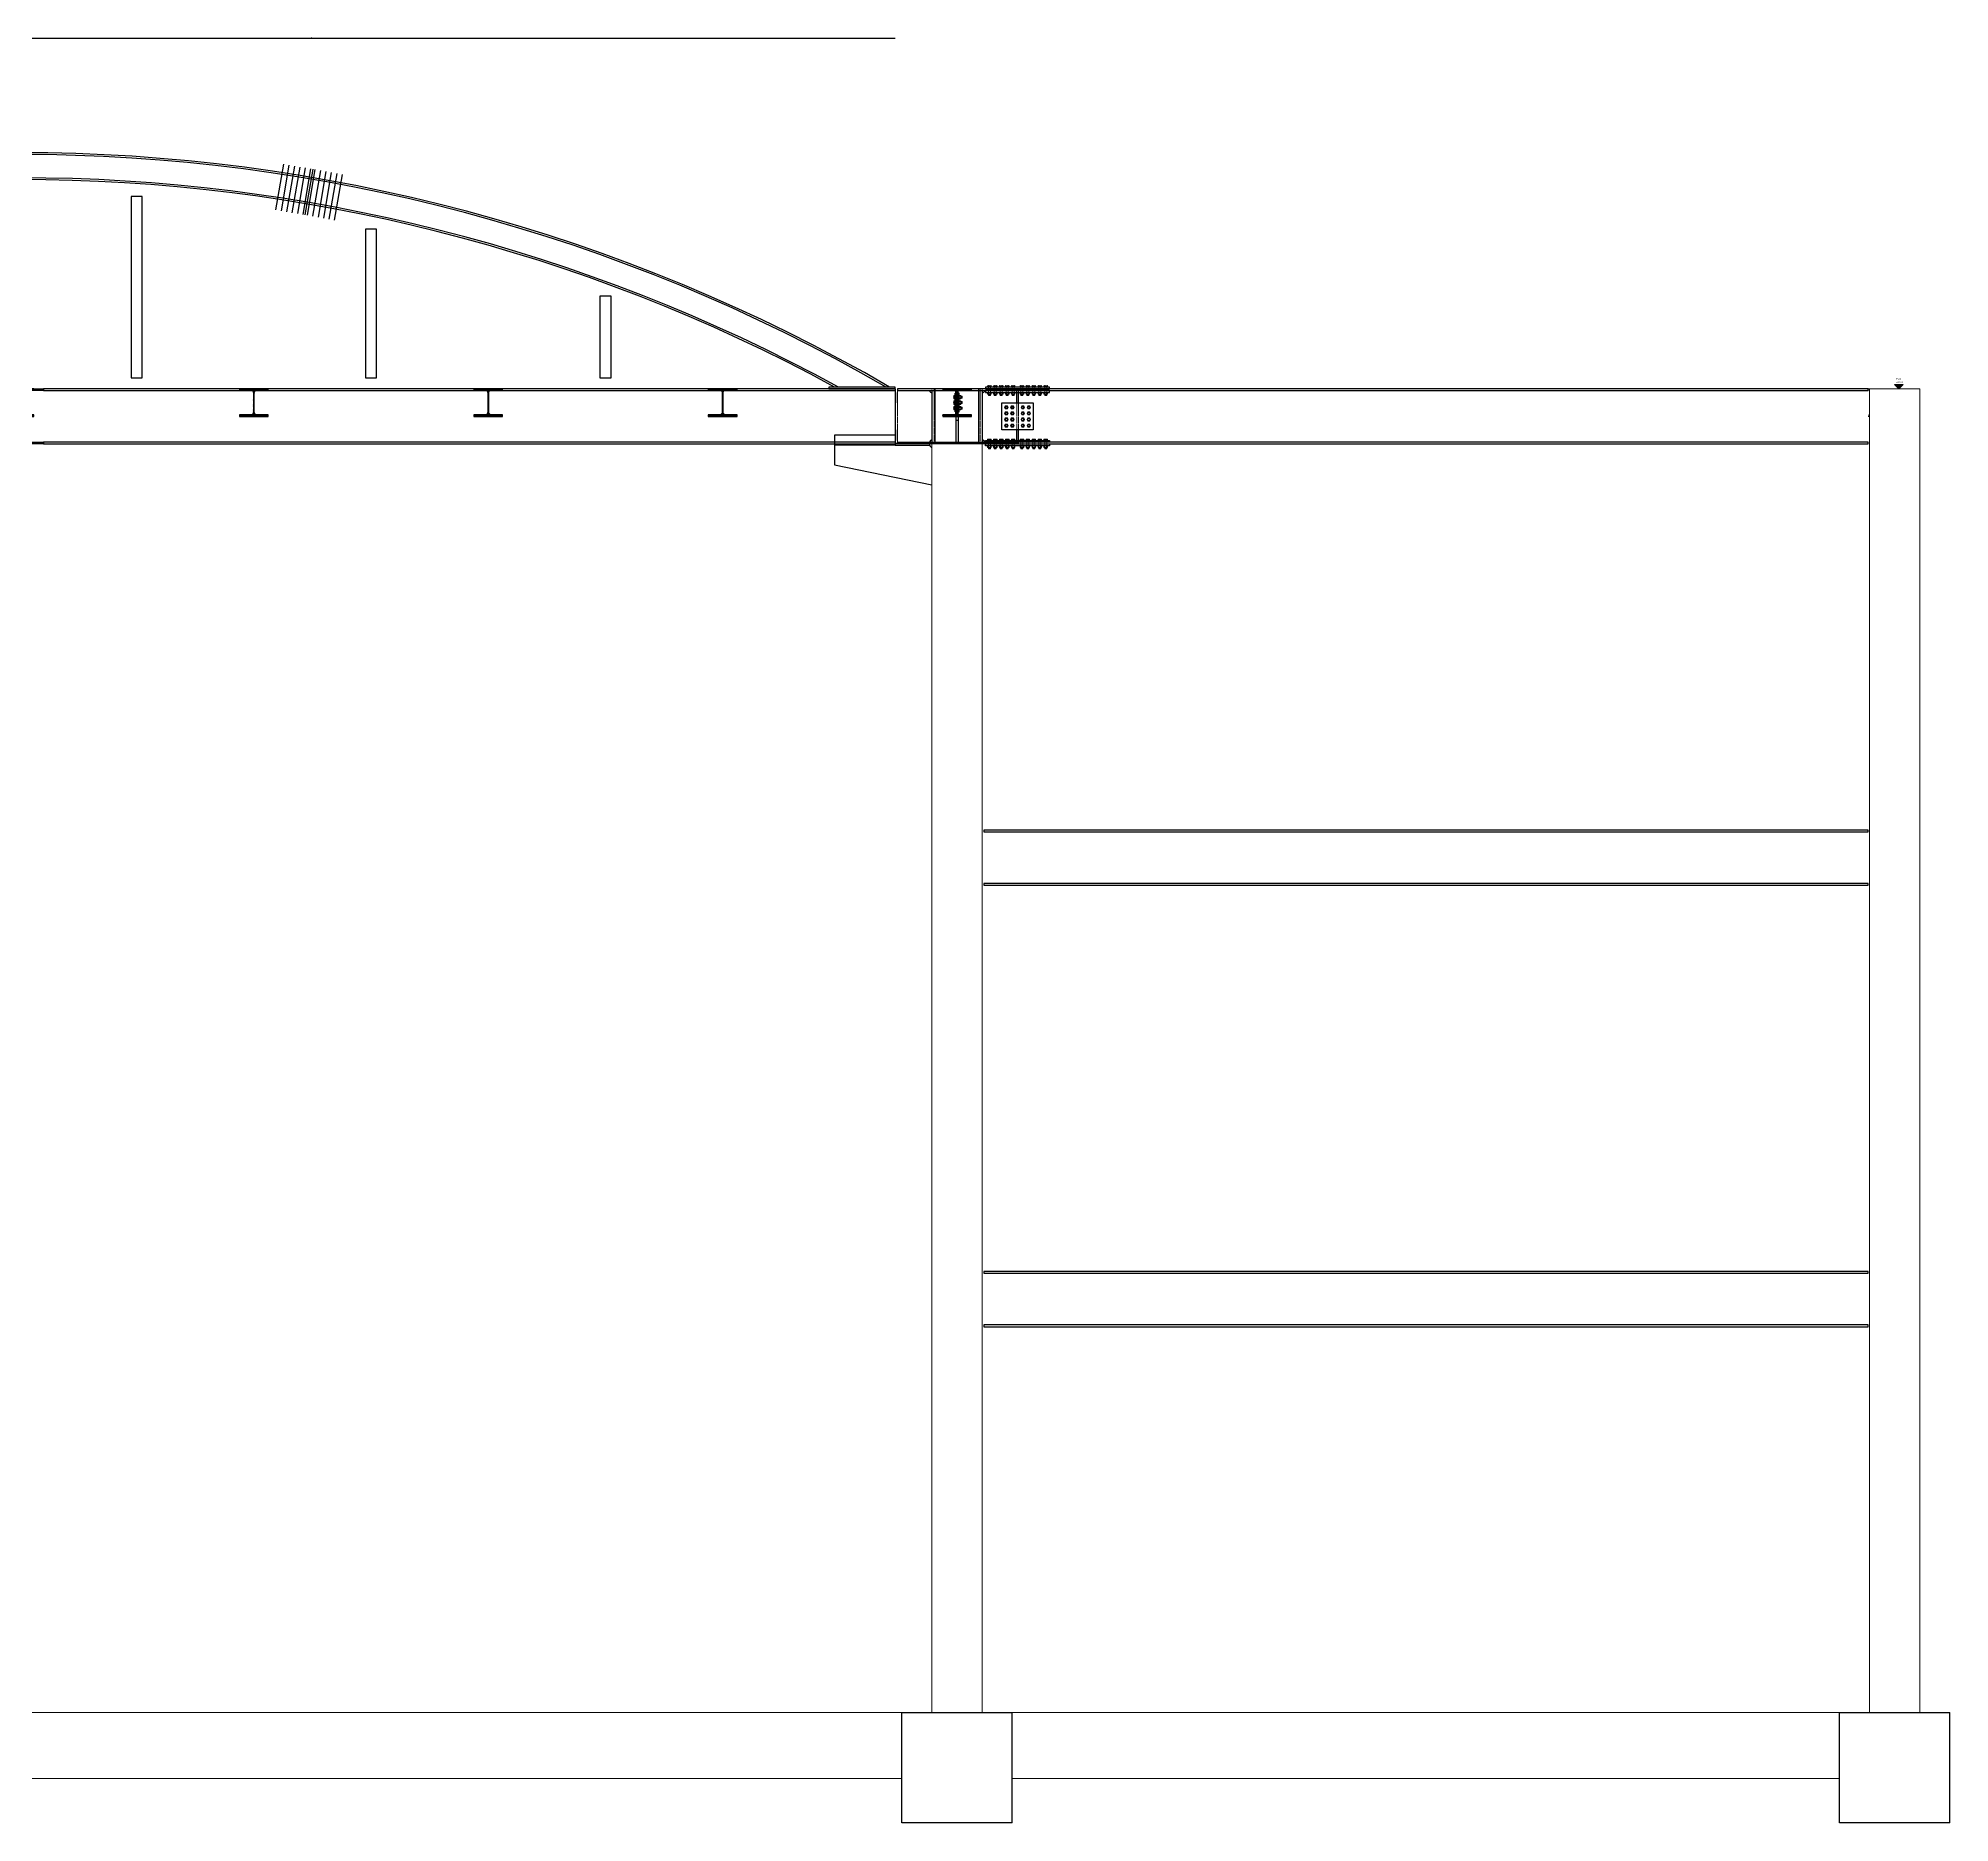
# Model space of a CAD drawing. Header units: millimetres. Extents: x -6949 to 83354, y -55091 to 16861.
# Drawn here: x 66024 to 83354, y -36908 to -20730 of the extents above; entities that cross this region are included whole.
import ezdxf

# ---------------------------------------------------------------- set-up
doc = ezdxf.new("R2010")
doc.units = ezdxf.units.MM
doc.linetypes.add('Centro', pattern=[31.75, 6.35, -4.7625, 15.875, -4.7625])
doc.linetypes.add('Tratto', pattern=[6.35, 3.175, -3.175])
for name, color, linetype, lineweight in [('A-FLOR-LEVL', 7, 'Continuous', 9), ('bulloni', 5, 'Continuous', 18), ('S-BEAM', 7, 'Continuous', 18), ('S-COLS', 7, 'Continuous', 18), ('S-FNDN', 7, 'Continuous', 25), ('SEZIONI acciaio - Steel sections', 220, 'Continuous', 25), ('tratteggio', 7, 'Tratto', 15)]:
    doc.layers.add(name, color=color, linetype=linetype, lineweight=lineweight)
doc.styles.add('Arial', font='arial.ttf', dxfattribs={"height": 15})
pattern_1 = [(135, (44596.906, 22926.513), (-4.49012806, -4.49012806), [])]

# ---------------------------------------------------------------- blocks, each defined once
blk = doc.blocks.new('Sezioni circolari cave-Pilastro - H457x12_5-414954-Nord')
at = {"layer": 'S-COLS'}
for p, q in [((-229, 12000), (-229, 0)), ((0, 12000), (-229, 12000)), ((228, 12000), (0, 12000)), ((228, 0), (228, 12000))]:
    blk.add_line(p, q, dxfattribs=at)
blk = doc.blocks.new('Sezioni circolari cave-Pilastro - H457x12_5-V1-Nord')
at = {"layer": 'S-COLS'}
for p, q in [((-8729, 11991), (-8729, 0)), ((-8500, 12000), (-8718, 12000)), ((-8272, 12000), (-8500, 12000)), ((-8272, 0), (-8272, 12000))]:
    blk.add_line(p, q, dxfattribs=at)
blk = doc.blocks.new('Livello - Estremità del livello dome - Triangolo-432040-Nord')
at = {"layer": 'A-FLOR-LEVL'}
blk.add_hatch(color=256, dxfattribs=at).paths.add_polyline_path([(38, 0), (-2, 40), (78, 40)], flags=0)
for p, q in [((-2, 40), (38, 0)), ((-2, 40), (78, 40)), ((38, 0), (-2, 0)), ((78, 40), (38, 0)), ((38, 0), (78, 0))]:
    blk.add_line(p, q, dxfattribs=at)
blk = doc.blocks.new('*U196')
h = blk.add_hatch()
h.set_pattern_fill('ANSI31', color=256, scale=2)
h.set_pattern_definition([(45, (-12757.2744, 46959.8686), (-4.4901281, 4.4901281), [])])
h.paths.add_polyline_path([(28, 113), (130, 113), (130, 125), (-130, 125), (-130, 113), (-28, 113, -0.414214), (-4, 88), (-4, 59), (4, 59), (4, 88, -0.414214)])
h.paths.add_polyline_path([(-4, 9), (4, 9), (4, 41), (-4, 41)])
h.paths.add_polyline_path([(4, -9), (-4, -9), (-4, -41), (4, -41)])
h.paths.add_polyline_path([(4, -59), (-4, -59), (-4, -88, -0.414214), (-28, -112), (-130, -112), (-130, -125), (130, -125), (130, -112), (28, -112, -0.414214), (4, -88)])
at = {"layer": 'SEZIONI acciaio - Steel sections'}
blk.add_lwpolyline([(130, 125), (-130, 125), (-130, 113), (-28, 113, -0.414214), (-4, 88), (-4, -88, -0.414214), (-28, -112), (-130, -112), (-130, -125), (130, -125), (130, -112), (28, -112, -0.414214), (4, -88), (4, 88, -0.414214), (28, 113), (130, 113)], format="xyb", close=True, dxfattribs=at)
blk = doc.blocks.new('*U197')
at = {"color": 0, "linetype": 'ByBlock', "lineweight": -2, "transparency": 16777216}
for p in [(0, 0), (2125, 0), (4250, 0), (6375, 0), (8500, 0), (10625, 0), (12750, 0), (14875, 0), (17000, 0)]:
    blk.add_blockref('*U196', p, dxfattribs=at)
blk = doc.blocks.new('*U234')
at = {"layer": 'bulloni'}
blk.add_lwpolyline([(-16, 0), (-8, -14), (8, -14), (16, 0), (8, 14), (-8, 14)], close=True, dxfattribs=at)
for radius in [9, 7.88]:
    blk.add_circle((0, 0), radius, dxfattribs=at)
blk = doc.blocks.new('*U235')
at = {"color": 0, "linetype": 'ByBlock', "lineweight": -2, "transparency": 16777216}
for p in [(0, 0), (55, 0), (0, -55), (0, -110), (0, -165), (55, -55), (55, -110), (55, -165)]:
    blk.add_blockref('*U234', p, dxfattribs=at)
blk = doc.blocks.new('*U236')
at = {"layer": 'bulloni'}
blk.add_lwpolyline([(-16, 0), (-8, -14), (8, -14), (16, 0), (8, 14), (-8, 14)], close=True, dxfattribs=at)
for radius in [9, 7.88]:
    blk.add_circle((0, 0), radius, dxfattribs=at)
blk = doc.blocks.new('*U237')
at = {"color": 0, "linetype": 'ByBlock', "lineweight": -2, "transparency": 16777216}
for p in [(0, 0), (55, 0), (0, -55), (0, -110), (0, -165), (55, -55), (55, -110), (55, -165)]:
    blk.add_blockref('*U236', p, dxfattribs=at)
blk = doc.blocks.new('*U238')
at = {"layer": 'bulloni'}
for p, q in [((-14, 44), (-16, 43)), ((-16, 43), (-16, 33)), ((16, 33), (-16, 33)), ((14, 44), (-14, 44)), ((-12, 33), (-12, 32)), ((12, 32), (-12, 32)), ((-8, 33), (-8, 43)), ((8, 43), (8, 33)), ((12, 33), (12, 32)), ((14, 44), (16, 43)), ((16, 43), (16, 33)), ((-14, -17), (-16, -18)), ((-16, -18), (-16, -30)), ((-14, -32), (-16, -30)), ((14, -17), (-14, -17)), ((14, -32), (-14, -32)), ((-9, -43), (-9, -32)), ((-8, -44), (-9, -43)), ((9, -43), (-9, -43)), ((-8, -30), (-8, -18)), ((8, -44), (-8, -44)), ((-6, -34), (6, -34)), ((-6, -39), (6, -39)), ((-5, -37), (5, -36)), ((-5, -42), (5, -41)), ((8, -18), (8, -30)), ((9, -43), (8, -44)), ((9, -43), (9, -32)), ((14, -17), (16, -18)), ((14, -32), (16, -30)), ((16, -18), (16, -30))]:
    blk.add_line(p, q, dxfattribs=at)
at = {"layer": 'bulloni', "linetype": 'Tratto'}
for points in [[(-9, -17), (-9, 31)], [(9, -17), (9, 31)]]:
    blk.add_lwpolyline(points, dxfattribs=at)
at = {"layer": 'bulloni'}
for centre, radius, start, end in [((-12, 38), 6.67, 54.2621, 125.7379), ((-10, 31), 1, 0, 90), ((0, 20), 24.8, 71.6858, 108.3142), ((12, 38), 6.67, 54.2621, 125.7379), ((10, 31), 1, 90, 180), ((-12, -23), 6.67, 54.2621, 125.7379), ((-12, -25), 6.67, 234.2621, 305.7379), ((0, -41), 24.8, 71.6858, 108.3142), ((0, -7), 24.8, 251.6858, 288.3142), ((12, -23), 6.67, 54.2621, 125.7379), ((12, -25), 6.67, 234.2621, 305.7379)]:
    blk.add_arc(centre, radius, start, end, dxfattribs=at)
blk = doc.blocks.new('*U229')
at = {"color": 0, "linetype": 'ByBlock', "lineweight": -2, "transparency": 16777216}
for p in [(0, 0), (54, 0), (108, 0), (162, 0), (216, 0)]:
    blk.add_blockref('*U238', p, dxfattribs=at)
blk = doc.blocks.new('*U230')
at = {"layer": 'bulloni'}
for p, q in [((-14, 44), (-16, 43)), ((-16, 43), (-16, 33)), ((16, 33), (-16, 33)), ((14, 44), (-14, 44)), ((-12, 33), (-12, 32)), ((12, 32), (-12, 32)), ((-8, 33), (-8, 43)), ((8, 43), (8, 33)), ((12, 33), (12, 32)), ((14, 44), (16, 43)), ((16, 43), (16, 33)), ((-14, -17), (-16, -18)), ((-16, -18), (-16, -30)), ((-14, -32), (-16, -30)), ((14, -17), (-14, -17)), ((14, -32), (-14, -32)), ((-9, -43), (-9, -32)), ((-8, -44), (-9, -43)), ((9, -43), (-9, -43)), ((-8, -30), (-8, -18)), ((8, -44), (-8, -44)), ((-6, -34), (6, -34)), ((-6, -39), (6, -39)), ((-5, -37), (5, -36)), ((-5, -42), (5, -41)), ((8, -18), (8, -30)), ((9, -43), (8, -44)), ((9, -43), (9, -32)), ((14, -17), (16, -18)), ((14, -32), (16, -30)), ((16, -18), (16, -30))]:
    blk.add_line(p, q, dxfattribs=at)
at = {"layer": 'bulloni', "linetype": 'Tratto'}
for points in [[(-9, -17), (-9, 31)], [(9, -17), (9, 31)]]:
    blk.add_lwpolyline(points, dxfattribs=at)
at = {"layer": 'bulloni'}
for centre, radius, start, end in [((-12, 38), 6.67, 54.2621, 125.7379), ((-10, 31), 1, 0, 90), ((0, 20), 24.8, 71.6858, 108.3142), ((12, 38), 6.67, 54.2621, 125.7379), ((10, 31), 1, 90, 180), ((-12, -23), 6.67, 54.2621, 125.7379), ((-12, -25), 6.67, 234.2621, 305.7379), ((0, -41), 24.8, 71.6858, 108.3142), ((0, -7), 24.8, 251.6858, 288.3142), ((12, -23), 6.67, 54.2621, 125.7379), ((12, -25), 6.67, 234.2621, 305.7379)]:
    blk.add_arc(centre, radius, start, end, dxfattribs=at)
blk = doc.blocks.new('*U231')
at = {"color": 0, "linetype": 'ByBlock', "lineweight": -2, "transparency": 16777216}
for p in [(0, 0), (54, 0), (108, 0), (162, 0), (216, 0)]:
    blk.add_blockref('*U230', p, dxfattribs=at)
blk = doc.blocks.new('*U228')
at = {"layer": 'bulloni'}
for p, q in [((-14, 44), (-16, 43)), ((-16, 43), (-16, 33)), ((16, 33), (-16, 33)), ((14, 44), (-14, 44)), ((-12, 33), (-12, 32)), ((12, 32), (-12, 32)), ((-8, 33), (-8, 43)), ((8, 43), (8, 33)), ((12, 33), (12, 32)), ((14, 44), (16, 43)), ((16, 43), (16, 33)), ((-14, -17), (-16, -18)), ((-16, -18), (-16, -30)), ((-14, -32), (-16, -30)), ((14, -17), (-14, -17)), ((14, -32), (-14, -32)), ((-9, -43), (-9, -32)), ((-8, -44), (-9, -43)), ((9, -43), (-9, -43)), ((-8, -30), (-8, -18)), ((8, -44), (-8, -44)), ((-6, -34), (6, -34)), ((-6, -39), (6, -39)), ((-5, -37), (5, -36)), ((-5, -42), (5, -41)), ((8, -18), (8, -30)), ((9, -43), (8, -44)), ((9, -43), (9, -32)), ((14, -17), (16, -18)), ((14, -32), (16, -30)), ((16, -18), (16, -30))]:
    blk.add_line(p, q, dxfattribs=at)
at = {"layer": 'bulloni', "linetype": 'Tratto'}
for points in [[(-9, -17), (-9, 31)], [(9, -17), (9, 31)]]:
    blk.add_lwpolyline(points, dxfattribs=at)
at = {"layer": 'bulloni'}
for centre, radius, start, end in [((-12, 38), 6.67, 54.2621, 125.7379), ((-10, 31), 1, 0, 90), ((0, 20), 24.8, 71.6858, 108.3142), ((12, 38), 6.67, 54.2621, 125.7379), ((10, 31), 1, 90, 180), ((-12, -23), 6.67, 54.2621, 125.7379), ((-12, -25), 6.67, 234.2621, 305.7379), ((0, -41), 24.8, 71.6858, 108.3142), ((0, -7), 24.8, 251.6858, 288.3142), ((12, -23), 6.67, 54.2621, 125.7379), ((12, -25), 6.67, 234.2621, 305.7379)]:
    blk.add_arc(centre, radius, start, end, dxfattribs=at)
blk = doc.blocks.new('*U239')
at = {"color": 0, "linetype": 'ByBlock', "lineweight": -2, "transparency": 16777216}
for p in [(0, 0), (54, 0), (108, 0), (162, 0), (216, 0)]:
    blk.add_blockref('*U228', p, dxfattribs=at)
blk = doc.blocks.new('*U233')
at = {"layer": 'bulloni'}
for p, q in [((-14, 44), (-16, 43)), ((-16, 43), (-16, 33)), ((16, 33), (-16, 33)), ((14, 44), (-14, 44)), ((-12, 33), (-12, 32)), ((12, 32), (-12, 32)), ((-8, 33), (-8, 43)), ((8, 43), (8, 33)), ((12, 33), (12, 32)), ((14, 44), (16, 43)), ((16, 43), (16, 33)), ((-14, -17), (-16, -18)), ((-16, -18), (-16, -30)), ((-14, -32), (-16, -30)), ((14, -17), (-14, -17)), ((14, -32), (-14, -32)), ((-9, -43), (-9, -32)), ((-8, -44), (-9, -43)), ((9, -43), (-9, -43)), ((-8, -30), (-8, -18)), ((8, -44), (-8, -44)), ((-6, -34), (6, -34)), ((-6, -39), (6, -39)), ((-5, -37), (5, -36)), ((-5, -42), (5, -41)), ((8, -18), (8, -30)), ((9, -43), (8, -44)), ((9, -43), (9, -32)), ((14, -17), (16, -18)), ((14, -32), (16, -30)), ((16, -18), (16, -30))]:
    blk.add_line(p, q, dxfattribs=at)
at = {"layer": 'bulloni', "linetype": 'Tratto'}
for points in [[(-9, -17), (-9, 31)], [(9, -17), (9, 31)]]:
    blk.add_lwpolyline(points, dxfattribs=at)
at = {"layer": 'bulloni'}
for centre, radius, start, end in [((-12, 38), 6.67, 54.2621, 125.7379), ((-10, 31), 1, 0, 90), ((0, 20), 24.8, 71.6858, 108.3142), ((12, 38), 6.67, 54.2621, 125.7379), ((10, 31), 1, 90, 180), ((-12, -23), 6.67, 54.2621, 125.7379), ((-12, -25), 6.67, 234.2621, 305.7379), ((0, -41), 24.8, 71.6858, 108.3142), ((0, -7), 24.8, 251.6858, 288.3142), ((12, -23), 6.67, 54.2621, 125.7379), ((12, -25), 6.67, 234.2621, 305.7379)]:
    blk.add_arc(centre, radius, start, end, dxfattribs=at)
blk = doc.blocks.new('*U232')
at = {"color": 0, "linetype": 'ByBlock', "lineweight": -2, "transparency": 16777216}
for p in [(0, 0), (54, 0), (108, 0), (162, 0), (216, 0)]:
    blk.add_blockref('*U233', p, dxfattribs=at)

msp = doc.modelspace()

# ---------------------------------------------------------------- hatches: boundary and pattern name
h = msp.add_hatch()
h.set_pattern_fill('ANSI31', color=256, scale=2, angle=90)
h.set_pattern_definition(pattern_1)
h.paths.add_polyline_path([(74337, -23948), (74344, -23948), (74344, -23974), (74337, -23974)])
h.paths.add_polyline_path([(74337, -23992), (74344, -23992), (74344, -24024), (74337, -24024)])
h = msp.add_hatch()
h.set_pattern_fill('ANSI31', color=256, scale=2, angle=90)
h.set_pattern_definition(pattern_1)
h.paths.add_polyline_path([(74337, -24042), (74344, -24042), (74344, -24074), (74337, -24074)])
h.paths.add_polyline_path([(74337, -24092), (74344, -24092), (74344, -24118), (74337, -24118)])
h = msp.add_hatch()
h.set_pattern_fill('ANSI31', color=256, scale=2, angle=90)
h.set_pattern_definition(pattern_1)
h.paths.add_polyline_path([(74364, -23948), (74372, -23948), (74372, -23974), (74364, -23974)])
h.paths.add_polyline_path([(74364, -23992), (74372, -23992), (74372, -23997), (74372, -24024), (74364, -24024)])
h.paths.add_polyline_path([(74364, -24042), (74372, -24042), (74372, -24047), (74372, -24074), (74364, -24074)])
h.paths.add_polyline_path([(74364, -24092), (74372, -24092), (74372, -24097), (74372, -24118), (74364, -24118)])

# ---------------------------------------------------------------- linework, layer by layer
for p, q in [((74126, -23924), (74126, -24392)), ((74344, -24138), (74344, -23929)), ((74364, -24138), (74364, -23929)), ((74583, -23924), (74583, -24392))]:
    msp.add_line(p, q)
for points in [[(57915, -20730), (73793, -20730), (73793, -20730)], [(68247, -21872), (68176, -22286)], [(68296, -21881), (68225, -22295)], [(68346, -21889), (68275, -22303)], [(68395, -21898), (68324, -22312)], [(68444, -21906), (68373, -22320)], [(68493, -21915), (68423, -22329)], [(68513, -21918), (68442, -22332)], [(68533, -21921), (68462, -22335)], [(68582, -21930), (68511, -22344)], [(68631, -21938), (68561, -22352)], [(68681, -21947), (68610, -22361)], [(68730, -21955), (68659, -22369)], [(68779, -21964), (68708, -22378)], [(66967, -22164), (66867, -22164), (66867, -23808), (66967, -23808), (66967, -22164)], [(69092, -22460), (68992, -22460), (68992, -23808), (69092, -23808), (69092, -22460)], [(71217, -23069), (71116, -23069), (71116, -23808), (71217, -23808), (71217, -23069)], [(73793, -23908), (66071, -23908), (66071, -23924), (73793, -23924)], [(73793, -23908), (73793, -24408)], [(73793, -23908), (73793, -24392)], [(74369, -23924), (74895, -23924), (74895, -23908), (73813, -23908), (73813, -23924), (74339, -23924)], [(74157, -24408), (74157, -24392), (74157, -23908)], [(74551, -24408), (74551, -24392), (74551, -23908)], [(74910, -23924), (74910, -23908)], [(73813, -24036), (73813, -23940)], [(74895, -23948), (74895, -23924)], [(74895, -24036), (74895, -23940)], [(74910, -24036), (74910, -23940)], [(74344, -24158), (74344, -24392)], [(74364, -24196), (74344, -24196)], [(74364, -24158), (74364, -24392)], [(58464, -24392), (66071, -24392), (66071, -24408), (58464, -24408)], [(73793, -24392), (66071, -24392), (66071, -24408), (73793, -24408)], [(73793, -24328), (73244, -24328), (73244, -24418)], [(73244, -24418), (73244, -24598), (74126, -24778)], [(73793, -24418), (73244, -24418)], [(73793, -24329), (73793, -24418)], [(73793, -24418), (74106, -24418)], [(73813, -24376), (73813, -24281)], [(74380, -24392), (74895, -24392), (74895, -24408), (73813, -24408), (73813, -24392), (74380, -24392)], [(73813, -24408), (73813, -24392)], [(74895, -24376), (74895, -24281)], [(74895, -24408), (74895, -24392)], [(74910, -24376), (74910, -24281)], [(74910, -24408), (74910, -24392)], [(73244, -24598), (74126, -24778)]]:
    msp.add_lwpolyline(points)
for points in [[(57915, -23908), (66071, -23908), (66071, -23924), (57915, -23924)], [(73793, -23892), (73193, -23892), (73193, -23908), (73793, -23908)], [(74613, -23908), (75192, -23908), (75192, -23892), (74613, -23892)], [(82613, -23908), (74895, -23908), (74895, -23924), (82613, -23924)], [(82613, -23908), (74895, -23908), (74895, -23924), (82613, -23924)], [(74337, -23948), (74344, -23948), (74344, -24118), (74337, -24118)], [(74350, -23948), (74344, -23948), (74344, -24118), (74350, -24118)], [(74364, -23948), (74358, -23948), (74358, -24118), (74364, -24118)], [(74372, -23948), (74364, -23948), (74364, -24118), (74372, -24118)], [(74613, -23940), (75192, -23940), (75192, -23924), (74613, -23924)], [(74760, -24036), (75045, -24036), (75045, -24281), (74760, -24281)], [(74106, -24408), (73793, -24408), (73793, -24418), (74106, -24418)], [(74613, -24376), (75192, -24376), (75192, -24392), (74613, -24392)], [(74613, -24408), (75192, -24408), (75192, -24424), (74613, -24424)], [(82613, -24392), (74895, -24392), (74895, -24408), (82613, -24408)], [(82613, -24392), (74895, -24392), (74895, -24408), (82613, -24408)], [(82613, -27908), (74596, -27908), (74596, -27924), (82613, -27924)], [(82613, -28392), (74596, -28392), (74596, -28408), (82613, -28408)], [(82613, -31911), (74596, -31911), (74596, -31927), (82613, -31927)], [(82613, -32395), (74596, -32395), (74596, -32411), (82613, -32411)]]:
    msp.add_lwpolyline(points, close=True)
for centre, radius, start, end in [((65854, -37473), 15706, 59.8484, 120.1516), ((65854, -37473), 15690, 59.9491, 120.0509), ((65854, -37473), 15478, 61.3383, 118.6617), ((65854, -37473), 15462, 61.447, 118.553), ((74126, -23924), 20, 180, 270), ((74583, -23924), 20, 270, 0), ((74126, -24392), 20, 90, 180), ((74126, -24418), 20, 180, 270), ((74583, -24392), 20, 0, 90)]:
    msp.add_arc(centre, radius, start, end)
msp.add_point((68501, -20730))
at = {"layer": 'A-FLOR-LEVL', "linetype": 'Centro'}
msp.add_line((47578, -35908), (82852, -35908), dxfattribs=at)
at = {"layer": 'bulloni'}
for p, q in [((74324, -23970), (74325, -23968)), ((74324, -23997), (74324, -23970)), ((74324, -23997), (74325, -23999)), ((74324, -24020), (74325, -24018)), ((74324, -24047), (74324, -24020)), ((74324, -24047), (74325, -24049)), ((74324, -24070), (74325, -24068)), ((74324, -24097), (74324, -24070)), ((74325, -23968), (74335, -23968)), ((74335, -23976), (74325, -23976)), ((74325, -23991), (74335, -23991)), ((74325, -23999), (74335, -23999)), ((74325, -24018), (74335, -24018)), ((74335, -24026), (74325, -24026)), ((74325, -24041), (74335, -24041)), ((74325, -24049), (74335, -24049)), ((74325, -24068), (74335, -24068)), ((74335, -24076), (74325, -24076)), ((74335, -23999), (74335, -23968)), ((74335, -23971), (74336, -23971)), ((74335, -23996), (74336, -23996)), ((74335, -24049), (74335, -24018)), ((74335, -24021), (74336, -24021)), ((74335, -24046), (74336, -24046)), ((74335, -24099), (74335, -24068)), ((74335, -24071), (74336, -24071)), ((74336, -23996), (74336, -23971)), ((74336, -24046), (74336, -24021)), ((74336, -24096), (74336, -24071)), ((74372, -23970), (74373, -23968)), ((74372, -23997), (74372, -23970)), ((74372, -23997), (74373, -23999)), ((74372, -24020), (74373, -24018)), ((74372, -24047), (74372, -24020)), ((74372, -24047), (74373, -24049)), ((74372, -24070), (74373, -24068)), ((74372, -24097), (74372, -24070)), ((74373, -23968), (74385, -23968)), ((74385, -23976), (74373, -23976)), ((74373, -23991), (74385, -23991)), ((74373, -23999), (74385, -23999)), ((74373, -24018), (74385, -24018)), ((74385, -24026), (74373, -24026)), ((74373, -24041), (74385, -24041)), ((74373, -24049), (74385, -24049)), ((74373, -24068), (74385, -24068)), ((74385, -24076), (74373, -24076)), ((74387, -23970), (74385, -23968)), ((74387, -23997), (74385, -23999)), ((74387, -24020), (74385, -24018)), ((74387, -24047), (74385, -24049)), ((74387, -24070), (74385, -24068)), ((74387, -23997), (74387, -23970)), ((74398, -23974), (74387, -23974)), ((74398, -23992), (74387, -23992)), ((74387, -24047), (74387, -24020)), ((74398, -24024), (74387, -24024)), ((74398, -24042), (74387, -24042)), ((74387, -24097), (74387, -24070)), ((74398, -24074), (74387, -24074)), ((74389, -23977), (74389, -23990)), ((74389, -24027), (74389, -24040)), ((74389, -24077), (74389, -24090)), ((74392, -23978), (74391, -23988)), ((74392, -24028), (74391, -24038)), ((74392, -24078), (74391, -24088)), ((74394, -23977), (74394, -23990)), ((74394, -24027), (74394, -24040)), ((74394, -24077), (74394, -24090)), ((74397, -23978), (74396, -23988)), ((74397, -24028), (74396, -24038)), ((74397, -24078), (74396, -24088)), ((74399, -23975), (74398, -23974)), ((74398, -23992), (74398, -23974)), ((74398, -23992), (74399, -23991)), ((74399, -24025), (74398, -24024)), ((74398, -24042), (74398, -24024)), ((74398, -24042), (74399, -24041)), ((74399, -24075), (74398, -24074)), ((74398, -24092), (74398, -24074)), ((74399, -23991), (74399, -23975)), ((74399, -24041), (74399, -24025)), ((74399, -24091), (74399, -24075)), ((74324, -24097), (74325, -24099)), ((74325, -24091), (74335, -24091)), ((74325, -24099), (74335, -24099)), ((74335, -24096), (74336, -24096)), ((74372, -24097), (74373, -24099)), ((74373, -24091), (74385, -24091)), ((74373, -24099), (74385, -24099)), ((74387, -24097), (74385, -24099)), ((74398, -24092), (74387, -24092)), ((74398, -24092), (74399, -24091))]:
    msp.add_line(p, q, dxfattribs=at)
at = {"layer": 'bulloni', "linetype": 'Tratto'}
for points in [[(74372, -23974), (74337, -23974)], [(74372, -23992), (74337, -23992)], [(74372, -24024), (74337, -24024)], [(74372, -24042), (74337, -24042)], [(74372, -24074), (74337, -24074)], [(74372, -24092), (74337, -24092)]]:
    msp.add_lwpolyline(points, dxfattribs=at)
at = {"layer": 'bulloni'}
for centre, radius, start, end in [((74330, -23972), 6.67, 144.2621, 215.7379), ((74348, -23983), 24.8, 161.6858, 198.3142), ((74330, -23995), 6.67, 144.2621, 215.7379), ((74330, -24022), 6.67, 144.2621, 215.7379), ((74348, -24033), 24.8, 161.6858, 198.3142), ((74330, -24045), 6.67, 144.2621, 215.7379), ((74330, -24072), 6.67, 144.2621, 215.7379), ((74348, -24083), 24.8, 161.6858, 198.3142), ((74337, -23973), 1, 180, 270), ((74337, -23993), 1, 90, 180), ((74337, -24023), 1, 180, 270), ((74337, -24043), 1, 90, 180), ((74337, -24073), 1, 180, 270), ((74378, -23972), 6.67, 144.2621, 215.7379), ((74396, -23983), 24.8, 161.6858, 198.3142), ((74378, -23995), 6.67, 144.2621, 215.7379), ((74378, -24022), 6.67, 144.2621, 215.7379), ((74396, -24033), 24.8, 161.6858, 198.3142), ((74378, -24045), 6.67, 144.2621, 215.7379), ((74378, -24072), 6.67, 144.2621, 215.7379), ((74396, -24083), 24.8, 161.6858, 198.3142), ((74380, -23972), 6.67, 324.2621, 35.7379), ((74362, -23983), 24.8, 341.6858, 18.3142), ((74380, -23995), 6.67, 324.2621, 35.7379), ((74380, -24022), 6.67, 324.2621, 35.7379), ((74362, -24033), 24.8, 341.6858, 18.3142), ((74380, -24045), 6.67, 324.2621, 35.7379), ((74380, -24072), 6.67, 324.2621, 35.7379), ((74362, -24083), 24.8, 341.6858, 18.3142), ((74330, -24095), 6.67, 144.2621, 215.7379), ((74337, -24093), 1, 90, 180), ((74378, -24095), 6.67, 144.2621, 215.7379), ((74380, -24095), 6.67, 324.2621, 35.7379)]:
    msp.add_arc(centre, radius, start, end, dxfattribs=at)
at = {"layer": 'S-BEAM'}
for p, q in [((82626, -23908), (82613, -23908)), ((82626, -23921), (82613, -23921)), ((82626, -24146), (82613, -24146)), ((82626, -24158), (82613, -24158)), ((57854, -35908), (73854, -35908)), ((74854, -35908), (82354, -35908)), ((57854, -36508), (73854, -36508)), ((74854, -36508), (82354, -36508))]:
    msp.add_line(p, q, dxfattribs=at)
at = {"layer": 'S-COLS'}
for p, q in [((74354, -23908), (74143, -23908)), ((74583, -23908), (74354, -23908))]:
    msp.add_line(p, q, dxfattribs=at)
at = {"layer": 'S-FNDN'}
for p, q in [((73854, -35908), (74854, -35908)), ((73854, -36908), (73854, -35908)), ((74854, -36908), (74854, -35908)), ((82354, -35908), (83354, -35908)), ((82354, -36908), (82354, -35908)), ((83354, -36908), (83354, -35908)), ((74854, -36908), (73854, -36908)), ((83354, -36908), (82354, -36908))]:
    msp.add_line(p, q, dxfattribs=at)
at = {"layer": 'tratteggio'}
for points in [[(74146, -23908), (74146, -24408)], [(74563, -23908), (74563, -24408)], [(73813, -23940), (73813, -23924)], [(73813, -24281), (73813, -24036)], [(74895, -23940), (74895, -23924)], [(74895, -24281), (74895, -24036)], [(74910, -23940), (74910, -23924)], [(74910, -24281), (74910, -24036)], [(73813, -24376), (73813, -24392)], [(74895, -24376), (74895, -24392)], [(74910, -24376), (74910, -24392)]]:
    msp.add_lwpolyline(points, dxfattribs=at)

# ---------------------------------------------------------------- block references
for name, p in [('*U197', (57354, -24033)), ('*U229', (74647, -23924)), ('*U235', (74800, -24076)), ('*U239', (74647, -24408))]:
    msp.add_blockref(name, p)
at = {"xscale": -1}
for name, p in [('*U231', (75158, -23924)), ('*U237', (75005, -24076)), ('*U232', (75158, -24408))]:
    msp.add_blockref(name, p, dxfattribs=at)
at = {"layer": 'A-FLOR-LEVL'}
msp.add_blockref('Livello - Estremità del livello dome - Triangolo-432040-Nord', (82854, -23908), dxfattribs=at)
at = {"layer": 'S-COLS'}
for name in ['Sezioni circolari cave-Pilastro - H457x12_5-V1-Nord', 'Sezioni circolari cave-Pilastro - H457x12_5-414954-Nord']:
    msp.add_blockref(name, (82854, -35908), dxfattribs=at)

# ---------------------------------------------------------------- texts
at = {"layer": 'A-FLOR-LEVL', "char_height": 15, "attachment_point": 1, "style": 'Arial'}
for s, insert, width in [('1200.0', (82864, -23839), 79.37), ('PC1', (82869, -23809), 49.7)]:
    msp.add_mtext(s, dxfattribs=dict(at, insert=insert, width=width))

doc.saveas('drawing.dxf')
